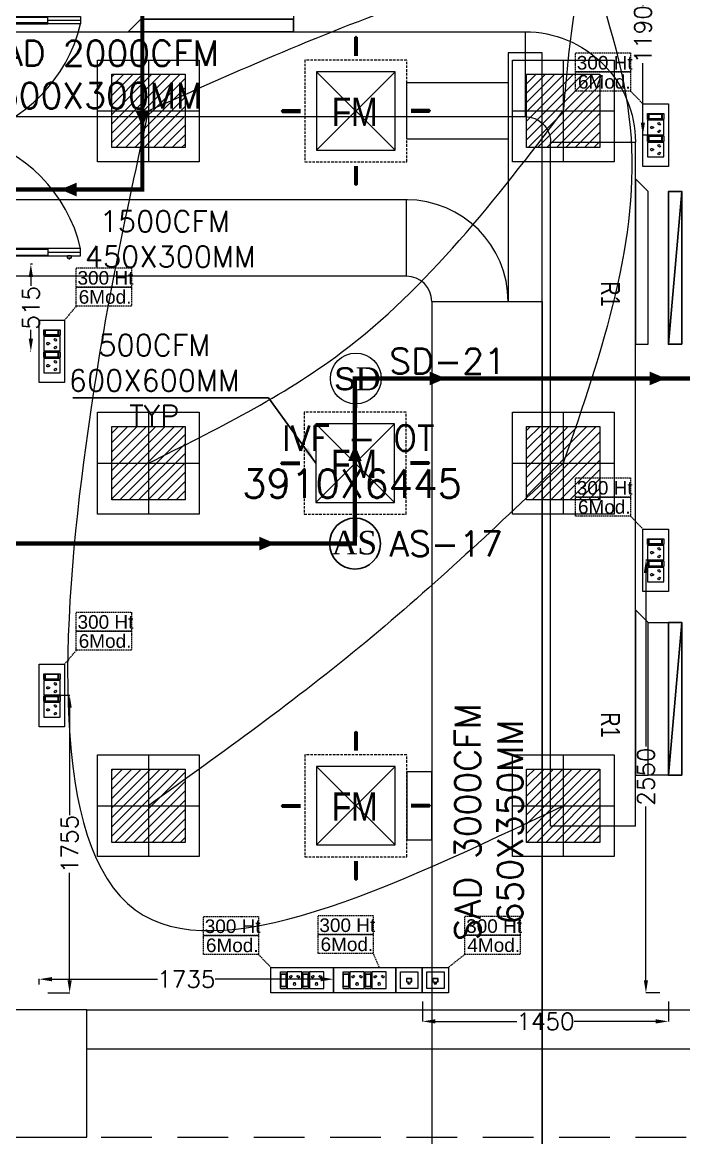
# Model space of a CAD drawing. Extents: x 3505867 to 4040009, y -660366 to -590408.
# Drawn here: x 3515224 to 3519124, y -613707 to -607133 of the extents above; entities that cross this region are included whole.
import ezdxf
from ezdxf.enums import TextEntityAlignment as Align

# ---------------------------------------------------------------- set-up
doc = ezdxf.new("R2010")
doc.units = 0
doc.header["$LTSCALE"] = 6
doc.header["$MEASUREMENT"] = 0
for name, pattern in [('1', [0]), ('CONTINU', [0]), ('DASHED', [0.75, 0.5, -0.25]), ('DASHED2', [0.375, 0.25, -0.125]), ('HIDDEN', [0.375, 0.25, -0.125])]:
    doc.linetypes.add(name, pattern=pattern)
doc.layers.get('0').update_dxf_attribs({"linetype": 'CONTINUOUS', "lineweight": 0})
doc.layers.get('Defpoints').update_dxf_attribs({"linetype": 'CONTINUOUS', "lineweight": 0})
for name, color, linetype, lineweight in [('0 Room description', 6, 'CONTINUOUS', 0), ('0 Room Dimensions', 7, 'CONTINUOUS', 0), ('Chajja', 7, 'CONTINUOUS', 0), ('COL', 5, 'CONTINUOUS', 0), ('Double Leaf Door', 4, 'CONTINUOUS', 0), ('ELE- DBS', 1, 'CONTINUOUS', 0), ('ELE-CABLE TRAY', 31, 'CONTINUOUS', 0), ('ELE. 2N0S OF 6-16 UPS SOCKETS', 191, 'CONTINUOUS', 0), ('ELE. DB', 1, 'CONTINUOUS', 0), ('ELE.LAN POINT', 3, 'CONTINUOUS', 0), ('FA-ABOVE SMOKE DETECTOR', 6, 'CONTINUOUS', 25), ('FA-BELOW SMOKE DERECTOR', 1, 'CONTINUOUS', 0), ('FA-FIRE TEXT', 7, 'CONTINUOUS', 0), ('LV.CC CEMARA', 66, 'CONTINUOUS', 0), ('MEP_HVAC_RA_DUCT', 1, 'CONTINUOUS', 0), ('MEP_HVAC_RA_RAISERS', 3, 'CONTINUOUS', 0), ('MEP_HVAC_SUPPLY_AIR_DUCT', 3, 'CONTINUOUS', 0), ('MEP_HVAC_SUPPLY_DIFFUSER', 5, 'CONTINUOUS', 0), ('MEP_HVAC_TEXT', 7, 'CONTINUOUS', 0), ('Supply Diffusers', 3, 'CONTINUOUS', 0), ('TEXT', 5, 'CONTINUOUS', 0), ('WALL', 10, 'CONTINUOUS', 0)]:
    doc.layers.add(name, color=color, linetype=linetype, lineweight=lineweight)
for name, color, linetype, lineweight, true_color in [('CFT_LOOPING', 7, '1', 0, 0xd6d600), ('ELE-42W EMERGENCY DOWN LIGHT', 7, 'CONTINUOUS', 0, 0x608ec6), ('ELE-LIGHTING WIRING', 7, 'CONTINUOUS', 0, 0x63d7b6)]:
    doc.layers.add(name, color=color, linetype=linetype, lineweight=lineweight, true_color=true_color)
doc.layers.add('FA-LOOPING', color=200, linetype='CONTINUOUS')
doc.styles.add('ARIAL', font='arial.ttf')
doc.styles.add('ARIEL', font='sanss___.ttf', dxfattribs={"width": 0.75})
doc.styles.add('PDF Times New Roman', font='times.ttf')
doc.styles.add('ROMAN', font='arial.ttf', dxfattribs={"width": 0.8})
doc.styles.add('ROMANS', font='romans.shx')
doc.styles.add('SIMPLEX', font='SIMPLEX')
doc.styles.get("Standard").update_dxf_attribs({"font": 'SIMPLEX'})
doc.styles.add('VERDANA', font='verdana.ttf')
doc.dimstyles.new('AEPL1', dxfattribs={"dimtxt": 100, "dimasz": 75, "dimexe": 1.25, "dimexo": 50, "dimtad": 0, "dimdec": 0, "dimtxsty": 'ROMANS', "dimcen": 2.5, "dimclrd": 7, "dimclre": 7, "dimadec": 0, "dimazin": 0, "dimtfac": 1, "dimtdec": 0, "dimtmove": 0, "dimatfit": 3, "dimfxl": 1, "dimlwd": 0, "dimlwe": 0, "dimarcsym": 0})
doc.dimstyles.new('TEXT', dxfattribs={"dimscale": 0, "dimtxt": 500, "dimasz": 100, "dimexe": 75, "dimexo": 100, "dimgap": 50, "dimtad": 0, "dimdec": 0, "dimzin": 0, "dimdsep": 46, "dimtxsty": 'ARIAL', "dimblk": 'OBLIQUE', "dimcen": 0.09, "dimdle": 100, "dimclrd": 256, "dimclre": 256, "dimclrt": 6, "dimadec": 0, "dimazin": 0, "dimtfac": 1, "dimtdec": 0, "dimtofl": 0, "dimtmove": 2, "dimatfit": 3, "dimfxl": 1, "dimfrac": 2, "dimtolj": 1, "dimtzin": 0, "dimarcsym": 0})

# ---------------------------------------------------------------- blocks, each defined once
blk = doc.blocks.new('1500x80')
at = {"layer": 'Double Leaf Door'}
for points in [[(99336.2, -25417.9), (99341.1, -25417.9), (99341.1, -25121.4), (99336.2, -25121.4)], [(99379.8, -25121.4), (99374.8, -25121.4), (99374.8, -25417.9), (99379.8, -25417.9)], [(100704.2, -25121.4), (100709.2, -25121.4), (100709.2, -25417.9), (100704.2, -25417.9)], [(100747.8, -25417.9), (100742.9, -25417.9), (100742.9, -25121.4), (100747.8, -25121.4)]]:
    blk.add_hatch(color=6, dxfattribs=at).paths.add_polyline_path(points)
at = {"layer": 'Double Leaf Door', "color": 8}
for p, q in [((99336.2, -25581.8), (99336.2, -24927.6)), ((99336.2, -24927.6), (99379.8, -24927.6)), ((99358, -25121.4), (99358, -24927.6)), ((99379.8, -24927.6), (99379.8, -25581.8)), ((100747.8, -24927.6), (100704.2, -24927.6)), ((100704.2, -24927.6), (100704.2, -25581.8)), ((100726, -25121.4), (100726, -24927.6)), ((100747.8, -25581.8), (100747.8, -24927.6)), ((99321.8, -24985.1), (99321.8, -25003.1)), ((99336.2, -24983.1), (99323.7, -24983.1)), ((99323.7, -25005), (99336.2, -25005)), ((99336.2, -24983.1), (99336.2, -25005)), ((100747.8, -24983.1), (100760.3, -24983.1)), ((100747.8, -24983.1), (100747.8, -25005)), ((100760.3, -25005), (100747.8, -25005)), ((100762.2, -24985.1), (100762.2, -25003.1)), ((99358, -25581.8), (99358, -25417.9)), ((100726, -25581.8), (100726, -25417.9)), ((99292, -25581.8), (99292, -25661.8)), ((99332.2, -25581.8), (99292, -25581.8)), ((99294, -25583.8), (99294, -25659.8)), ((99330.2, -25583.8), (99294, -25583.8)), ((99330.2, -25658.9), (99330.2, -25583.8)), ((99332.2, -25656.9), (99332.2, -25581.8)), ((99379.8, -25581.8), (99336.2, -25581.8)), ((100704.2, -25581.8), (100747.8, -25581.8)), ((100751.8, -25656.9), (100751.8, -25581.8)), ((100751.8, -25581.8), (100792, -25581.8)), ((100753.8, -25658.9), (100753.8, -25583.8)), ((100753.8, -25583.8), (100790, -25583.8)), ((100790, -25583.8), (100790, -25659.8)), ((100792, -25581.8), (100792, -25661.8)), ((99292, -25661.8), (99332.2, -25661.8)), ((99294, -25659.8), (99332.2, -25659.8)), ((99342.1, -25658.9), (99330.2, -25658.9)), ((99344.1, -25656.9), (99332.2, -25656.9)), ((99332.2, -25659.8), (99342.1, -25659.8)), ((99332.2, -25661.8), (99344.1, -25661.8)), ((99342.1, -25659.8), (99342.1, -25658.9)), ((99344.1, -25661.8), (99344.1, -25656.9)), ((100739.9, -25661.8), (100739.9, -25656.9)), ((100739.9, -25656.9), (100751.8, -25656.9)), ((100751.8, -25661.8), (100739.9, -25661.8)), ((100741.9, -25659.8), (100741.9, -25658.9)), ((100741.9, -25658.9), (100753.8, -25658.9)), ((100751.8, -25659.8), (100741.9, -25659.8)), ((100790, -25659.8), (100751.8, -25659.8)), ((100792, -25661.8), (100751.8, -25661.8))]:
    blk.add_line(p, q, dxfattribs=at)
at = {"layer": 'Double Leaf Door', "color": 6}
for p, q in [((99379.8, -25121.4), (99336.2, -25121.4)), ((99336.2, -25121.4), (99336.2, -25417.9)), ((99341.1, -25417.9), (99341.1, -25121.4)), ((99374.8, -25417.9), (99374.8, -25121.4)), ((99379.8, -25417.9), (99379.8, -25121.4)), ((100704.2, -25417.9), (100704.2, -25121.4)), ((100704.2, -25121.4), (100747.8, -25121.4)), ((100709.2, -25417.9), (100709.2, -25121.4)), ((100742.9, -25417.9), (100742.9, -25121.4)), ((100747.8, -25121.4), (100747.8, -25417.9)), ((99336.2, -25417.9), (99379.8, -25417.9)), ((100747.8, -25417.9), (100704.2, -25417.9))]:
    blk.add_line(p, q, dxfattribs=at)
at = {"layer": 'Double Leaf Door', "color": 6, "ltscale": 100}
for p, q in [((99374.8, -25121.4), (99374.8, -25417.9)), ((100709.2, -25121.4), (100709.2, -25417.9))]:
    blk.add_line(p, q, dxfattribs=at)
at = {"layer": 'Double Leaf Door', "color": 6}
for points in [[(99336.2, -25121.4), (99336.2, -25417.9), (99341.1, -25417.9), (99341.1, -25121.4), (99336.2, -25121.4)], [(99379.8, -25121.4), (99379.8, -25417.9), (99374.8, -25417.9), (99374.8, -25121.4), (99379.8, -25121.4)], [(100704.2, -25121.4), (100704.2, -25417.9), (100709.2, -25417.9), (100709.2, -25121.4), (100704.2, -25121.4)], [(100747.8, -25121.4), (100747.8, -25417.9), (100742.9, -25417.9), (100742.9, -25121.4), (100747.8, -25121.4)]]:
    blk.add_lwpolyline(points, dxfattribs=at)
at = {"layer": 'Double Leaf Door', "ltscale": 5000}
for points in [[(99336.2, -25121.4), (99336.2, -25417.9), (99341.1, -25417.9), (99341.1, -25121.4), (99336.2, -25121.4)], [(100747.8, -25121.4), (100747.8, -25417.9), (100742.9, -25417.9), (100742.9, -25121.4), (100747.8, -25121.4)]]:
    blk.add_lwpolyline(points, dxfattribs=at)
at = {"layer": 'Double Leaf Door', "color": 8}
for centre, radius, start, end in [((99175.8, -25796.3), 892.3, 13.90597, 76.78637), ((100908.2, -25796.3), 892.3, 103.21363, 166.09403), ((99321.8, -24994.1), 3.72, 90, 270), ((99323.7, -24985.1), 1.98, 90, 180), ((99323.7, -25003.1), 1.98, 180, 270), ((100760.3, -24985.1), 1.98, 0, 90), ((100760.3, -25003.1), 1.98, 270, 0), ((100762.2, -24994.1), 3.72, 270, 90)]:
    blk.add_arc(centre, radius, start, end, dxfattribs=at)
blk = doc.blocks.new('CIVIL IVF')
at = {"layer": 'Chajja', "color": 8, "linetype": 'HIDDEN', "ltscale": 200}
blk.add_line((-33055, 235.2), (-10540, 235.2), dxfattribs=at)
at = {"layer": 'COL', "color": 8}
blk.add_lwpolyline([(-28860, 235.2), (-28190, 235.2), (-28190, 985.2), (-28860, 985.2)], close=True, dxfattribs=at)
at = {"layer": 'WALL', "color": 8, "linetype": 'ByBlock'}
for p, q in [((-28190, 985.2), (-23015, 985.2)), ((-28190, 755.2), (-23015, 755.2))]:
    blk.add_line(p, q, dxfattribs=at)
at = {"layer": 'Double Leaf Door', "color": 8, "rotation": 270}
blk.add_blockref('1500x80', (-3298.2, 106177.2), dxfattribs=at)
at = {"layer": '0 Room description', "color": 8, "style": 'SIMPLEX'}
blk.add_text('IVF - OT', height=150, dxfattribs=at).set_placement((-26588.7, 4355, -1610551), align=Align.MIDDLE)
at = {"layer": '0 Room Dimensions', "color": 8, "lineweight": 0, "style": 'SIMPLEX'}
blk.add_text('3910X6445', height=168, dxfattribs=at).set_placement((-27273.6, 4002.3, 241159.2))
blk = doc.blocks.new('6MODULE-UPS')
at = {"layer": 'ELE. 2N0S OF 6-16 UPS SOCKETS', "color": 223, "lineweight": 0}
for p, q in [((-5.7, 91.9), (-5.7, 19.7)), ((-5.7, 91.9), (-5.7, 19.7)), ((19.4, 91.9), (-5.7, 91.9)), ((-5.7, 91.9), (19.4, 91.9)), ((-3.6, 84), (-3.6, 27.6)), ((17.3, 84), (-3.6, 84)), ((17.3, 27.6), (17.3, 84)), ((19.4, 19.7), (19.4, 91.9)), ((23.6, 91.9), (86.9, 91.9)), ((23.6, 19.7), (23.6, 91.9)), ((86.9, 91.9), (86.9, 19.7)), ((91.1, 91.9), (91.1, 19.7)), ((91.1, 91.9), (91.1, 19.7)), ((116.2, 91.9), (91.1, 91.9)), ((91.1, 91.9), (116.2, 91.9)), ((93.2, 84), (93.2, 27.6)), ((114.1, 84), (93.2, 84)), ((114.1, 27.6), (114.1, 84)), ((116.2, 19.7), (116.2, 91.9)), ((120.4, 19.7), (120.4, 91.9)), ((120.4, 91.9), (183.6, 91.9)), ((183.6, 91.9), (183.6, 19.7)), ((-5.7, 19.7), (19.4, 19.7)), ((-3.6, 30.1), (17.3, 30.1)), ((-3.6, 27.6), (17.3, 27.6)), ((86.9, 19.7), (23.6, 19.7)), ((91.1, 19.7), (116.2, 19.7)), ((93.2, 30.1), (114.1, 30.1)), ((93.2, 27.6), (114.1, 27.6)), ((183.6, 19.7), (120.4, 19.7))]:
    blk.add_line(p, q, dxfattribs=at)
blk.add_lwpolyline([(-48.1, 0), (226, 0), (226, 111.6), (-48.1, 111.6)], close=True, dxfattribs=at)
for centre, radius, start, end in [((55.3, 73.6), 4.92, 307.1584, 232.8416), ((55.3, 68.7), 3.14, 161.4031, 18.5969), ((152, 73.6), 4.92, 307.1584, 232.8416), ((152, 68.7), 3.14, 161.4031, 18.5969), ((37.2, 41.7), 4.24, 5.2689, 272.51), ((40.6, 38.8), 3.42, 202.6838, 75.0951), ((69.9, 38.8), 3.42, 104.9049, 337.3162), ((73.3, 41.7), 4.24, 267.49, 174.7311), ((134, 41.7), 4.24, 5.2689, 272.51), ((137.3, 38.8), 3.42, 202.6838, 75.0951), ((166.7, 38.8), 3.42, 104.9049, 337.3162), ((170, 41.7), 4.24, 267.49, 174.7311)]:
    blk.add_arc(centre, radius, start, end, dxfattribs=at)
blk = doc.blocks.new('*D420')
at = {"layer": 'Defpoints', "color": 0, "linetype": 'ByBlock', "transparency": 16777216}
for p in [(8894.2, 7095), (9045, 7095), (9045, 5905.1)]:
    blk.add_point(p, dxfattribs=at)
at = {"layer": 'ELE-CABLE TRAY', "color": 7, "linetype": 'ByBlock', "lineweight": 0, "transparency": 16777216}
for p, q in [((8995, 7095), (8892.9, 7095)), ((8894.2, 7020), (8894.2, 6669.7)), ((8894.2, 5980.1), (8894.2, 6330.4)), ((8995, 5905.1), (8892.9, 5905.1))]:
    blk.add_line(p, q, dxfattribs=at)
at = {"layer": 'ELE-CABLE TRAY', "color": 7, "linetype": 'ByBlock', "transparency": 16777216}
for points in [[(8906.7, 7020), (8881.7, 7020), (8894.2, 7095)], [(8881.7, 5980.1), (8906.7, 5980.1), (8894.2, 5905.1)]]:
    blk.add_solid(points, dxfattribs=at)
at = {"layer": 'ELE-CABLE TRAY', "color": 0, "linetype": 'ByBlock', "transparency": 16777216, "insert": (8894.2, 6500.1), "char_height": 100, "attachment_point": 5, "rotation": 90, "style": 'ROMANS'}
blk.add_mtext('1190', dxfattribs=at)
blk = doc.blocks.new('*D421')
at = {"layer": 'Defpoints', "color": 0, "linetype": 'ByBlock', "transparency": 16777216}
for p in [(9045, 3399.6), (8912.2, 850), (9045, 850)]:
    blk.add_point(p, dxfattribs=at)
at = {"layer": 'ELE-CABLE TRAY', "color": 7, "linetype": 'ByBlock', "lineweight": 0, "transparency": 16777216}
for p, q in [((8995, 3399.6), (8910.9, 3399.6)), ((8912.2, 3324.6), (8912.2, 2301.6)), ((8912.2, 925), (8912.2, 1948)), ((8995, 850), (8910.9, 850))]:
    blk.add_line(p, q, dxfattribs=at)
at = {"layer": 'ELE-CABLE TRAY', "color": 7, "linetype": 'ByBlock', "transparency": 16777216}
for points in [[(8924.7, 3324.6), (8899.7, 3324.6), (8912.2, 3399.6)], [(8899.7, 925), (8924.7, 925), (8912.2, 850)]]:
    blk.add_solid(points, dxfattribs=at)
at = {"layer": 'ELE-CABLE TRAY', "color": 0, "linetype": 'ByBlock', "transparency": 16777216, "insert": (8912.2, 2124.8), "char_height": 100, "attachment_point": 5, "rotation": 90, "style": 'ROMANS'}
blk.add_mtext('2550', dxfattribs=at)
blk = doc.blocks.new('*D422')
at = {"layer": 'Defpoints', "color": 0, "linetype": 'ByBlock', "transparency": 16777216}
for p in [(5335, 930.9), (5335, 850), (7070, 850)]:
    blk.add_point(p, dxfattribs=at)
at = {"layer": 'ELE-CABLE TRAY', "color": 7, "linetype": 'ByBlock', "lineweight": 0, "transparency": 16777216}
for p, q in [((5335, 900), (5335, 932.2)), ((5410, 930.9), (6032.8, 930.9)), ((6995, 930.9), (6372.2, 930.9)), ((7070, 900), (7070, 932.2))]:
    blk.add_line(p, q, dxfattribs=at)
at = {"layer": 'ELE-CABLE TRAY', "color": 7, "linetype": 'ByBlock', "transparency": 16777216}
for points in [[(5410, 943.4), (5410, 918.4), (5335, 930.9)], [(6995, 918.4), (6995, 943.4), (7070, 930.9)]]:
    blk.add_solid(points, dxfattribs=at)
at = {"layer": 'ELE-CABLE TRAY', "color": 0, "linetype": 'ByBlock', "transparency": 16777216, "insert": (6202.5, 930.9), "char_height": 100, "attachment_point": 5, "style": 'ROMANS'}
blk.add_mtext('1735', dxfattribs=at)
blk = doc.blocks.new('*D423')
at = {"layer": 'Defpoints', "color": 0, "linetype": 'ByBlock', "transparency": 16777216}
for p in [(5335, 2605.3), (5514.5, 2605.3), (5335, 850)]:
    blk.add_point(p, dxfattribs=at)
at = {"layer": 'ELE-CABLE TRAY', "color": 7, "linetype": 'ByBlock', "lineweight": 0, "transparency": 16777216}
for p, q in [((5385, 2605.3), (5515.8, 2605.3)), ((5514.5, 2530.3), (5514.5, 1897.3)), ((5514.5, 925), (5514.5, 1558)), ((5385, 850), (5515.8, 850))]:
    blk.add_line(p, q, dxfattribs=at)
at = {"layer": 'ELE-CABLE TRAY', "color": 7, "linetype": 'ByBlock', "transparency": 16777216}
for points in [[(5527, 2530.3), (5502, 2530.3), (5514.5, 2605.3)], [(5502, 925), (5527, 925), (5514.5, 850)]]:
    blk.add_solid(points, dxfattribs=at)
at = {"layer": 'ELE-CABLE TRAY', "color": 0, "linetype": 'ByBlock', "transparency": 16777216, "insert": (5514.5, 1727.6), "char_height": 100, "attachment_point": 5, "rotation": 90, "style": 'ROMANS'}
blk.add_mtext('1755', dxfattribs=at)
blk = doc.blocks.new('*D424')
at = {"layer": 'Defpoints', "color": 0, "linetype": 'ByBlock', "transparency": 16777216}
for p in [(5286, 5145), (5345, 5145), (5335, 4630.5)]:
    blk.add_point(p, dxfattribs=at)
at = {"layer": 'ELE-CABLE TRAY', "color": 7, "linetype": 'ByBlock', "lineweight": 0, "transparency": 16777216}
for p, q in [((5295, 5145), (5284.7, 5145)), ((5286, 5070), (5286, 5016.9)), ((5286, 4705.5), (5286, 4758.5)), ((5285, 4630.5), (5284.7, 4630.5))]:
    blk.add_line(p, q, dxfattribs=at)
at = {"layer": 'ELE-CABLE TRAY', "color": 7, "linetype": 'ByBlock', "transparency": 16777216}
for points in [[(5298.5, 5070), (5273.5, 5070), (5286, 5145)], [(5273.5, 4705.5), (5298.5, 4705.5), (5286, 4630.5)]]:
    blk.add_solid(points, dxfattribs=at)
at = {"layer": 'ELE-CABLE TRAY', "color": 0, "linetype": 'ByBlock', "transparency": 16777216, "insert": (5286, 4887.7), "char_height": 100, "attachment_point": 5, "rotation": 90, "style": 'ROMANS'}
blk.add_mtext('515', dxfattribs=at)
blk = doc.blocks.new('54W EME')
at = {"layer": 'ELE-42W EMERGENCY DOWN LIGHT'}
h = blk.add_hatch(dxfattribs=at)
h.set_pattern_fill('ANSI31', color=8, scale=312.5, style=0)
h.paths.add_polyline_path([(-216.4, -216.4), (-216.4, 216.4), (216.4, 216.4), (216.4, -216.4)])
for p, q in [((0, 300), (0, -300)), ((-300, 0), (300, 0))]:
    blk.add_line(p, q, dxfattribs=at)
for points in [[(-300, -300), (-300, 300), (300, 300), (300, -300)], [(-216.4, -216.4), (-216.4, 216.4), (216.4, 216.4), (216.4, -216.4)]]:
    blk.add_lwpolyline(points, close=True, dxfattribs=at)
blk = doc.blocks.new('WETRWER')
at = {"layer": 'ELE-LIGHTING WIRING', "color": 254, "linetype": 'ByBlock'}
for points in [[(-18994, 7242.9), (-19977.5, 6938.7), (-21566, 6283.7)], [(-18994, 7242.9), (-19070.4, 6769.7), (-19120, 6283.7)], [(-18994, 7242.9), (-18725.5, 6185.2), (-19120, 4207.7)], [(-21566, 6283.7), (-21935.7, 4311.7), (-21643.7, 1574.7), (-19120, 2188.2)], [(-21566, 4207.7), (-20429.2, 4858.9), (-19120, 6283.7)], [(-19120, 4207.7), (-20284.4, 3153.2), (-21566, 2188.2)]]:
    blk.add_spline(points, degree=3, dxfattribs=at)
at = {"layer": 'ELE-42W EMERGENCY DOWN LIGHT', "linetype": 'ByBlock'}
for p in [(-21566, 6283.7), (-19120, 6283.7), (-21566, 4207.7), (-19120, 4207.7), (-21566, 2188.2), (-19120, 2188.2)]:
    blk.add_blockref('54W EME', p, dxfattribs=at)
blk = doc.blocks.new('Voice')
at = {"layer": 'ELE.LAN POINT', "color": 6}
for points in [[(0, -31.8), (127.9, -31.8), (127.9, 92), (0, 92)], [(21.9, -10), (106, -10), (106, 70.1), (21.9, 70.1)], [(77.3, 21.4), (69.7, 21.4), (69.7, 11.7), (58.1, 11.7), (58.1, 21.4), (50.6, 21.4), (50.6, 38.7), (77.3, 38.7)], [(75.9, 22.8), (68.4, 22.8), (68.4, 13), (59.5, 13), (59.5, 22.8), (52, 22.8), (52, 37.4), (75.9, 37.4)]]:
    blk.add_lwpolyline(points, close=True, dxfattribs=at)
blk = doc.blocks.new('*D311')
at = {"layer": 'Defpoints', "color": 0, "linetype": 'ByBlock', "transparency": 16777216}
for p in [(-19949.6, 1085.2), (-18500, 1085.2), (-18500, 917.3)]:
    blk.add_point(p, dxfattribs=at)
at = {"layer": 'ELE-CABLE TRAY', "color": 7, "linetype": 'ByBlock', "lineweight": 0, "transparency": 16777216}
for p, q in [((-19949.6, 1035.2), (-19949.6, 916)), ((-18500, 1035.2), (-18500, 916)), ((-19874.6, 917.3), (-19394.5, 917.3)), ((-18575, 917.3), (-19055.1, 917.3))]:
    blk.add_line(p, q, dxfattribs=at)
at = {"layer": 'ELE-CABLE TRAY', "color": 7, "linetype": 'ByBlock', "transparency": 16777216}
for points in [[(-19874.6, 929.8), (-19874.6, 904.8), (-19949.6, 917.3)], [(-18575, 904.8), (-18575, 929.8), (-18500, 917.3)]]:
    blk.add_solid(points, dxfattribs=at)
at = {"layer": 'ELE-CABLE TRAY', "color": 0, "linetype": 'ByBlock', "transparency": 16777216, "insert": (-19224.8, 917.3), "char_height": 100, "attachment_point": 5, "style": 'ROMANS'}
blk.add_mtext('1450', dxfattribs=at)
blk = doc.blocks.new('SMOKE DETECTOR')
at = {"layer": 'FA-BELOW SMOKE DERECTOR', "color": 7}
blk.add_circle((931028.7, -118293.9), 166, dxfattribs=at)
at = {"layer": 'FA-BELOW SMOKE DERECTOR', "insert": (930887.1, -118373), "char_height": 150, "attachment_point": 7, "style": 'PDF Times New Roman'}
blk.add_mtext('{\\fArial|b0|i0|c0|p34;S}D', dxfattribs=at)
blk = doc.blocks.new('above smoke detector')
at = {"layer": 'FA-ABOVE SMOKE DETECTOR', "color": 7}
blk.add_circle((0, 0), 300, dxfattribs=at)
at = {"layer": 'FA-ABOVE SMOKE DETECTOR', "color": 53, "style": 'PDF Times New Roman'}
blk.add_text('AS', height=277.4, dxfattribs=at).set_placement((-274, -128))
blk = doc.blocks.new('DSFREWR')
at = {"layer": 'FA-LOOPING', "linetype": 'ByBlock', "const_width": 25}
blk.add_lwpolyline([(-12707.5, 9647.3), (-18975, 9647.3), (-18975, 9200.2), (-21212.5, 9200.2), (-21212.5, 10612.1), (-22370.9, 10612.1), (-22370.9, 10294.6), (-21601.6, 10294.6), (-21601.6, 5820.2), (-24543, 5820.2), (-24543, 3733.6), (-20348.4, 3733.6), (-20348.4, 4706.7), (-16185, 4706.7), (-16185, 4227.7), (-15870.4, 4227.7), (-15870.4, 6646.5), (-10895, 6646.5)], dxfattribs=at)
at = {"layer": 'FA-LOOPING', "color": 200, "linetype": 'CONTINU'}
for points in [[(-21601.6, 6284.2, 80.4, 0, 0), (-21601.6, 6189.4, 0, 0, 0)], [(-21989.9, 5820.2, 80.4, 0, 0), (-22084.7, 5820.2, 0, 0, 0)], [(-19907.9, 4706.7, 80.4, 0, 0), (-19813.1, 4706.7, 0, 0, 0)], [(-18610.3, 4706.7, 80.4, 0, 0), (-18515.4, 4706.7, 0, 0, 0)], [(-20348.4, 4220.1, 80.4, 0, 0), (-20348.4, 4315, 0, 0, 0)], [(-20912.1, 3733.6, 80.4, 0, 0), (-20817.3, 3733.6, 0, 0, 0)]]:
    blk.add_lwpolyline(points, format="xyseb", dxfattribs=at)
at = {"layer": 'FA-ABOVE SMOKE DETECTOR', "xscale": 0.4999999999993358, "yscale": 0.4999999999993358, "zscale": 0.4999999999993358}
blk.add_blockref('above smoke detector', (-20348.4, 3733.6), dxfattribs=at)
at = {"layer": 'FA-BELOW SMOKE DERECTOR', "color": 6, "xscale": 0.9035551315104862, "yscale": 0.9035551315104862, "zscale": 0.9035551315104862}
blk.add_blockref('SMOKE DETECTOR', (-861578.8, 111591.7), dxfattribs=at)
at = {"layer": 'FA-FIRE TEXT', "color": 200, "linetype": 'CONTINU', "char_height": 150, "width": 349.838, "attachment_point": 1, "style": 'ROMANS'}
for s, insert in [('{\\C256;SD-21}', (-20146.5, 4883.9)), ('{\\C256;AS-17}', (-20145.5, 3807.3))]:
    blk.add_mtext(s, dxfattribs=dict(at, insert=insert))
blk = doc.blocks.new('FM3')
at = {"layer": 'Supply Diffusers'}
for p, q in [((234.6, -234.9), (-235.4, 235.1)), ((-235.4, -234.9), (234.6, 235.1))]:
    blk.add_line(p, q, dxfattribs=at)
at = {"layer": 'Supply Diffusers', "color": 7}
for points in [[(0.6, 451.1, 0, 150, 0), (0.6, 390.6, 25, 25, 0), (0.6, 330.1, 25, 25, 0)], [(-451.4, -0.9, 0, 150, 0), (-390.9, -0.9, 25, 25, 0), (-330.4, -0.9, 25, 25, 0)], [(450.6, 1.1, 0, 150, 0), (390.1, 1.1, 25, 25, 0), (329.6, 1.1, 25, 25, 0)], [(0.6, -450.9, 0, 150, 0), (0.6, -390.4, 25, 25, 0), (0.6, -329.9, 25, 25, 0)]]:
    blk.add_lwpolyline(points, format="xyseb", dxfattribs=at)
at = {"layer": 'Supply Diffusers', "linetype": 'DASHED', "ltscale": 5}
blk.add_lwpolyline([(-305.4, -304.9), (304.6, -304.9), (304.6, 305.1), (-305.4, 305.1)], close=True, dxfattribs=at)
at = {"layer": 'Supply Diffusers'}
blk.add_lwpolyline([(-235.4, -234.9), (234.6, -234.9), (234.6, 235.1), (-235.4, 235.1)], close=True, dxfattribs=at)
at = {"layer": 'Supply Diffusers', "style": 'ROMAN', "width": 0.8}
blk.add_text('FM', height=170, dxfattribs=at).set_placement((-144.4, -89.7))
blk = doc.blocks.new('SA DIFFUSER 600X600MM')
at = {"layer": 'Supply Diffusers', "color": 1, "xscale": 0.9836065573758823, "yscale": 0.9836065573758823, "zscale": 0.9836065573758823}
blk.add_blockref('FM3', (1302829.9, -127949.5, 14384.8), dxfattribs=at)
blk = doc.blocks.new('_Oblique')
at = {"color": 0, "linetype": 'ByBlock', "lineweight": -2}
blk.add_line((-0.5, -0.5), (0.5, 0.5), dxfattribs=at)
blk = doc.blocks.new('RA_RAISER')
at = {"layer": 'MEP_HVAC_RA_RAISERS', "lineweight": 25}
blk.add_line((3561965.8, -606672.8), (3562865.8, -606752.8), dxfattribs=at)
blk.add_lwpolyline([(3562865.8, -606672.8), (3561965.8, -606672.8), (3561965.8, -606752.8), (3562865.8, -606752.8)], close=True, dxfattribs=at)
blk.add_lwpolyline([(3562415.8, -606784, 0, 66.4, 0), (3562415.8, -606861.5, 0, 0, 0), (3562415.8, -606988.1, 0, 0, 0), (3562515.9, -606988.1, 0, 0, 0), (3562240.8, -607052.5, 0, 0, 0), (3562393.1, -607052.5, 0, 0, 0), (3562393.1, -607148, 0, 0, 0)], format="xyseb", dxfattribs=at)
at = {"layer": 'MEP_HVAC_RA_RAISERS', "lineweight": 25, "insert": (3562494.5, -607037.4), "char_height": 112.5, "width": 174.151, "attachment_point": 1, "style": 'ARIEL'}
blk.add_mtext('R1', dxfattribs=at)
blk = doc.blocks.new('SFDS')
at = {"layer": 'CFT_LOOPING', "color": 7, "linetype": 'DASHED2', "ltscale": 5}
for p, q in [((8822, 6165.4), (8895, 6089.4)), ((5553.6, 4897.6), (5485, 4815.7)), ((8822, 3659.9), (8895, 3583.8)), ((5553.6, 2869.5), (5485, 2787.5)), ((6628.5, 1076.1), (6701.5, 1000)), ((7304.2, 1082), (7339.2, 1000))]:
    blk.add_line(p, q, dxfattribs=at)
for points in [[(8497.1, 6390.4), (8822, 6390.4), (8822, 6277.9), (8497.1, 6277.9)], [(8497.1, 6277.9), (8822, 6277.9), (8822, 6165.4), (8497.1, 6165.4)], [(5553.6, 5122.6), (5878.4, 5122.6), (5878.4, 5010.1), (5553.6, 5010.1)], [(5553.6, 5010.1), (5878.4, 5010.1), (5878.4, 4897.6), (5553.6, 4897.6)], [(8497.1, 3884.9), (8822, 3884.9), (8822, 3772.4), (8497.1, 3772.4)], [(8497.1, 3772.4), (8822, 3772.4), (8822, 3659.9), (8497.1, 3659.9)], [(5553.6, 3094.5), (5878.4, 3094.5), (5878.4, 2982), (5553.6, 2982)], [(5553.6, 2982), (5878.4, 2982), (5878.4, 2869.5), (5553.6, 2869.5)], [(6303.7, 1301.1), (6628.5, 1301.1), (6628.5, 1188.6), (6303.7, 1188.6)], [(6979.4, 1307), (7304.2, 1307), (7304.2, 1194.5), (6979.4, 1194.5)], [(6303.7, 1188.6), (6628.5, 1188.6), (6628.5, 1076.1), (6303.7, 1076.1)], [(6979.4, 1194.5), (7304.2, 1194.5), (7304.2, 1082), (6979.4, 1082)]]:
    blk.add_lwpolyline(points, close=True, dxfattribs=at)
at = {"layer": 'ELE. 2N0S OF 6-16 UPS SOCKETS', "xscale": -1.344445831101533, "yscale": 1.344445831101533, "zscale": 1.344445831101533}
for p, rotation in [((9045, 6024.7), 89.9999999999993), ((5485, 4751.1), 89.99999999999933), ((9045, 3519.2), 89.99999999999933), ((5485, 2722.9), 89.99999999999939), ((6766.2, 1000), 179.9999999999996), ((7134.6, 1000), 179.9999999999996)]:
    blk.add_blockref('6MODULE-UPS', p, dxfattribs=dict(at, rotation=rotation))
at = {"layer": 'TEXT', "color": 7, "char_height": 80, "attachment_point": 1}
for s, insert, width in [('\\A1;{\\fArial|b0|i0|c0|p34;300 Ht\\P}', (8504.6, 6372.3), 8957.987), ('\\A1;{\\fArial|b0|i0|c0|p34;6Mod.\\P}', (8511.6, 6259.8), 352.575), ('\\A1;{\\fArial|b0|i0|c0|p34;300 Ht\\P}', (5561, 5104.6), 8957.987), ('\\A1;{\\fArial|b0|i0|c0|p34;6Mod.\\P}', (5568.1, 4992.1), 352.575), ('\\A1;{\\fArial|b0|i0|c0|p34;300 Ht\\P}', (8504.6, 3866.8), 8957.987), ('\\A1;{\\fArial|b0|i0|c0|p34;6Mod.\\P}', (8511.6, 3754.3), 352.575), ('\\A1;{\\fArial|b0|i0|c0|p34;300 Ht\\P}', (5561, 3076.4), 8957.987), ('\\A1;{\\fArial|b0|i0|c0|p34;6Mod.\\P}', (5568.1, 2963.9), 352.575), ('\\A1;{\\fArial|b0|i0|c0|p34;300 Ht\\P}', (6311.1, 1283), 8957.987), ('\\A1;{\\fArial|b0|i0|c0|p34;300 Ht\\P}', (6986.8, 1288.9), 8957.987), ('\\A1;{\\fArial|b0|i0|c0|p34;6Mod.\\P}', (6318.1, 1170.5), 352.575), ('\\A1;{\\fArial|b0|i0|c0|p34;6Mod.\\P}', (6993.9, 1176.4), 352.575)]:
    blk.add_mtext(s, dxfattribs=dict(at, insert=insert, width=width))
at = {"layer": 'ELE-CABLE TRAY', "color": 0, "linetype": 'ByBlock'}
for base, p1, p2, picture, middle in [((8894.2, 7095), (9045, 5905.1), (9045, 7095), '*D420', (8894.2, 6500.1)), ((5285.965, 5145), (5335, 4630.4531), (5345, 5145), '*D424', (5285.965, 4887.7265)), ((8912.2, 850), (9045, 3399.6), (9045, 850), '*D421', (8912.2, 2124.8)), ((5514.5, 2605.3), (5335, 850), (5335, 2605.3), '*D423', (5514.5, 1727.6))]:
    dim = blk.add_linear_dim(base=base, p1=p1, p2=p2, angle=90, dimstyle='AEPL1', dxfattribs=at)
    dim.commit()
    dim.dimension.update_dxf_attribs({"geometry": picture, "text_midpoint": middle})
dim = blk.add_linear_dim(base=(5335, 930.9), p1=(7070, 850), p2=(5335, 850), dimstyle='AEPL1', dxfattribs=at)
dim.commit()
dim.dimension.update_dxf_attribs({"geometry": '*D422', "text_midpoint": (6202.5, 930.9)})
blk = doc.blocks.new('WETREW')
at = {"layer": 'CFT_LOOPING', "color": 7, "linetype": 'DASHED2', "ltscale": 5}
blk.add_line((-19699.9, 1312.1), (-19796.7, 1235.2), dxfattribs=at)
for points in [[(-19699.9, 1537.1), (-19375.1, 1537.1), (-19375.1, 1424.6), (-19699.9, 1424.6)], [(-19699.9, 1424.6), (-19375.1, 1424.6), (-19375.1, 1312.1), (-19699.9, 1312.1)]]:
    blk.add_lwpolyline(points, close=True, dxfattribs=at)
at = {"layer": 'ELE.LAN POINT', "color": 7, "xscale": -1.211286963933217, "yscale": 1.211286963933217, "zscale": 1.211286963933217}
for p in [(-19951.6, 1123.7), (-19796.7, 1123.7)]:
    blk.add_blockref('Voice', p, dxfattribs=at)
at = {"layer": 'TEXT', "color": 7, "char_height": 80, "attachment_point": 1}
for s, insert, width in [('\\A1;{\\fArial|b0|i0|c0|p34;300 Ht\\P}', (-19692.5, 1519), 8957.987), ('\\A1;{\\fArial|b0|i0|c0|p34;4Mod.\\P}', (-19685.5, 1406.5), 352.575)]:
    blk.add_mtext(s, dxfattribs=dict(at, insert=insert, width=width))
at = {"layer": 'ELE-CABLE TRAY', "color": 0, "linetype": 'ByBlock'}
dim = blk.add_linear_dim(base=(-18500, 917.3), p1=(-19949.6, 1085.2), p2=(-18500, 1085.2), dimstyle='AEPL1', dxfattribs=at)
dim.commit()
dim.dimension.update_dxf_attribs({"geometry": '*D311', "text_midpoint": (-19224.8, 917.3)})

msp = doc.modelspace()

# ---------------------------------------------------------------- linework, layer by layer
at = {"layer": 'MEP_HVAC_RA_DUCT', "linetype": 'ByBlock'}
for points, elevation in [([(3516824, -606608.2), (3516824, -607188.2)], 0), ([(3516824, -607188.2), (3516824, -607113.2), (3515924, -607113.2), (3515849, -607188.2)], 0), ([(3518338.9, -611870.1), (3518338.9, -607838.2)], -14384.8), ([(3518838.9, -611870.1), (3518838.9, -607838.2)], -14384.8), ([(3518838.9, -611570.1), (3518913.9, -611570.1), (3518913.9, -610670.1), (3518838.9, -610595.1)], -60392.9), ([(3519034, -611570.1), (3518913.9, -611570.1)], -46008.2), ([(3518838.9, -611870.1), (3518338.9, -611870.1)], -46008.2)]:
    msp.add_lwpolyline(points, dxfattribs=dict(at, elevation=elevation))
for points, elevation in [([(3516824, -607113.2), (3516824, -607188.2), (3515849, -607188.2), (3515924, -607113.2)], 0), ([(3518838.9, -609029.9), (3518913.9, -609029.9), (3518913.9, -608129.9), (3518838.9, -608054.9)], -46008.2), ([(3518838.9, -611570.1), (3518913.9, -611570.1), (3518913.9, -610670.1), (3518838.9, -610595.1)], -46008.2), ([(3518913.9, -610670.1), (3519034, -610670.1), (3519034, -611570.1), (3518913.9, -611570.1)], -46008.2)]:
    msp.add_lwpolyline(points, close=True, dxfattribs=dict(at, elevation=elevation))
for points in [[(3512789, -607188.2), (3518188.9, -607188.2)], [(3518188.9, -607188.2), (3518188.9, -607688.2)], [(3511939, -607688.2), (3518188.9, -607688.2)], [(3518338.9, -607838.2), (3518838.9, -607838.2)]]:
    msp.add_lwpolyline(points, dxfattribs=at)
for points in [[(3518188.9, -607188.2, -0.414214), (3518838.9, -607838.2, -0.414214)], [(3518188.9, -607688.2, -0.414214), (3518338.9, -607838.2)]]:
    msp.add_lwpolyline(points, format="xyb", dxfattribs=at)
at = {"layer": 'MEP_HVAC_SUPPLY_AIR_DUCT', "linetype": 'ByBlock'}
for points in [[(3518288.9, -608778.7), (3518288.9, -608778.7), (3518288.9, -607312), (3518089, -607312), (3518089, -608778.7)], [(3517496.1, -608178.7), (3512591, -608178.7)], [(3517489, -608628.7), (3517489, -608178.7)], [(3517639, -608778.7), (3517639, -614154.6), (3518288.9, -614152.2), (3518288.9, -608778.7)], [(3517639, -608778.7), (3518288.9, -608778.7)]]:
    msp.add_lwpolyline(points, dxfattribs=at)
at = {"layer": 'MEP_HVAC_SUPPLY_AIR_DUCT', "linetype": 'ByBlock', "elevation": 0}
msp.add_lwpolyline([(3517491, -607487.5), (3518089, -607487.5), (3518089, -607822), (3517491, -607822)], close=True, dxfattribs=at)
at = {"layer": 'MEP_HVAC_SUPPLY_AIR_DUCT', "linetype": 'ByBlock'}
msp.add_lwpolyline([(3517489, -608628.4), (3513991, -608628.4, 0.414214), (3513841, -608778.4), (3513841, -612306.2)], format="xyb", dxfattribs=at)
at = {"layer": 'MEP_HVAC_SUPPLY_AIR_DUCT', "linetype": 'ByBlock', "elevation": -14384.8}
msp.add_lwpolyline([(3518288.9, -608778.7), (3518288.9, -614152.2)], dxfattribs=at)
at = {"layer": 'MEP_HVAC_SUPPLY_AIR_DUCT', "linetype": 'ByBlock'}
msp.add_lwpolyline([(3517491, -611950.2), (3517639, -611950.2), (3517639, -611550.2), (3517491, -611550.2)], close=True, dxfattribs=at)
for radius in [600, 150]:
    msp.add_arc((3517489, -608778.7), radius, 0, 90, dxfattribs=at)

# ---------------------------------------------------------------- block references
at = {"linetype": 'ByBlock'}
msp.add_blockref('CIVIL IVF', (3543794, -613938.4), dxfattribs=at)
at = {"layer": 'ELE- DBS', "color": 0, "linetype": 'ByBlock'}
msp.add_blockref('SFDS', (3509989, -613703.2), dxfattribs=at)
at = {"layer": 'ELE. DB', "color": 0, "linetype": 'ByBlock'}
msp.add_blockref('WETRWER', (3537534, -613938.4), dxfattribs=at)
at = {"layer": 'FA-LOOPING', "color": 0, "linetype": 'ByBlock'}
msp.add_blockref('DSFREWR', (3537534, -613938.4), dxfattribs=at)
at = {"layer": 'LV.CC CEMARA', "color": 0, "linetype": 'ByBlock'}
msp.add_blockref('WETREW', (3537534, -613938.4), dxfattribs=at)
at = {"layer": 'MEP_HVAC_RA_RAISERS', "linetype": 'ByBlock', "rotation": 270}
for p in [(4125786.7, 2953835.9, -46008.2), (4125786.7, 2951295.7, -46008.2)]:
    msp.add_blockref('RA_RAISER', p, dxfattribs=at)
at = {"layer": 'MEP_HVAC_SUPPLY_DIFFUSER'}
for p in [(2214361.5, -479705.4, -14384.8), (2214357.5, -481781.4, -14384.8), (2214361.5, -483800.9, -14384.8)]:
    msp.add_blockref('SA DIFFUSER 600X600MM', p, dxfattribs=at)

# ---------------------------------------------------------------- texts
at = {"layer": 'MEP_HVAC_TEXT', "color": 0, "linetype": 'ByBlock', "style": 'VERDANA'}
for s, insert, char_height, width, attachment_point, rotation in [('\\pxqc;{\\Fromans|c0;\\C1;RAD \\C0;2000CFM\\P500X300MM}', (3514692.1, -607239.5, 0), 150, 1973.876, 1, 359.99312), ('\\pxqc;{\\Fromans|c0;1500CFM\\P\\pq*;450X300MM }', (3516599.9, -608242.9), 125, 1072.158, 3, 0.00688), ('\\pxqc;{\\Fromans|c0;500CFM\\P600X600MM\\PTYP}', (3515466, -608973, 1610551), 125, 1072.158, 1, 359.99312), ('\\pxqc;{\\Fromans|c0;\\C3;SAD\\C0; 3000CFM\\P650X350MM}', (3517775.1, -610816.7, 0), 150, 2057.353, 3, 90.00688)]:
    msp.add_mtext(s, dxfattribs=dict(at, insert=insert, char_height=char_height, width=width, attachment_point=attachment_point, rotation=rotation))

# ---------------------------------------------------------------- leaders
at = {"layer": 'MEP_HVAC_TEXT', "linetype": 'ByBlock'}
msp.add_leader([(3516955.8, -609730.7, 1610551), (3516676.5, -609345.8, 1610551), (3515523.1, -609345.8, 1610551)], dimstyle='TEXT', override={"dimscale": 1, "dimtxt": 200, "dimasz": 100}, dxfattribs=at)

doc.saveas('drawing.dxf')
